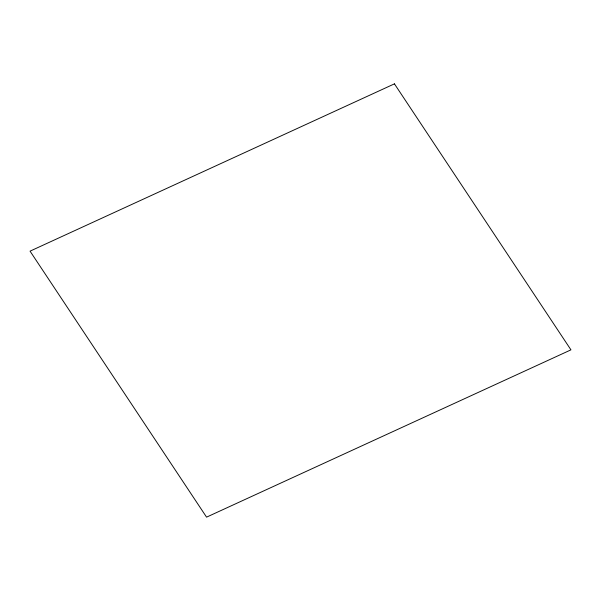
<?xml version="1.0" encoding="UTF-8"?>
<svg xmlns="http://www.w3.org/2000/svg" width="601" height="601" viewBox="0 0 601 601"><rect width="100%" height="100%" fill="white"/><g stroke="black" fill="none" stroke-linecap="round" stroke-linejoin="round"><path stroke-width="0.9" d="M394.436 83.855L30.05 251.15L206.564 517.145L570.95 349.85L394.436 83.855"/></g></svg>
